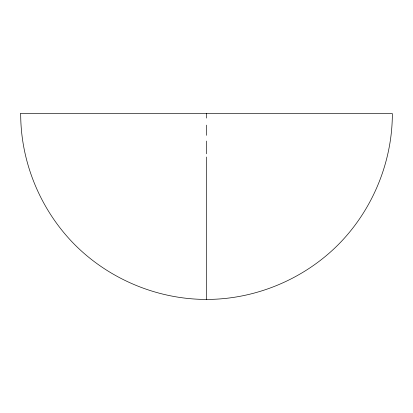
<?xml version="1.0" encoding="UTF-8"?>
<svg xmlns="http://www.w3.org/2000/svg" width="413" height="413" viewBox="0 0 413 413"><rect width="100%" height="100%" fill="white"/><g stroke="black" fill="none" stroke-linecap="round" stroke-linejoin="round"><path stroke-width="0.62" d="M20.696 113.575C20.578 162.335 40.68 210.491 75.083 244.992C109.584 279.42 157.745 299.44 206.5 299.425C255.255 299.44 303.416 279.42 337.917 244.992C372.345 210.491 392.365 162.33 392.35 113.575L20.65 113.575M206.5 113.575L206.5 118.072M206.5 125.134L206.5 135.345M206.5 141.055L206.5 153.806M206.5 157.017L206.5 299.425"/></g></svg>
